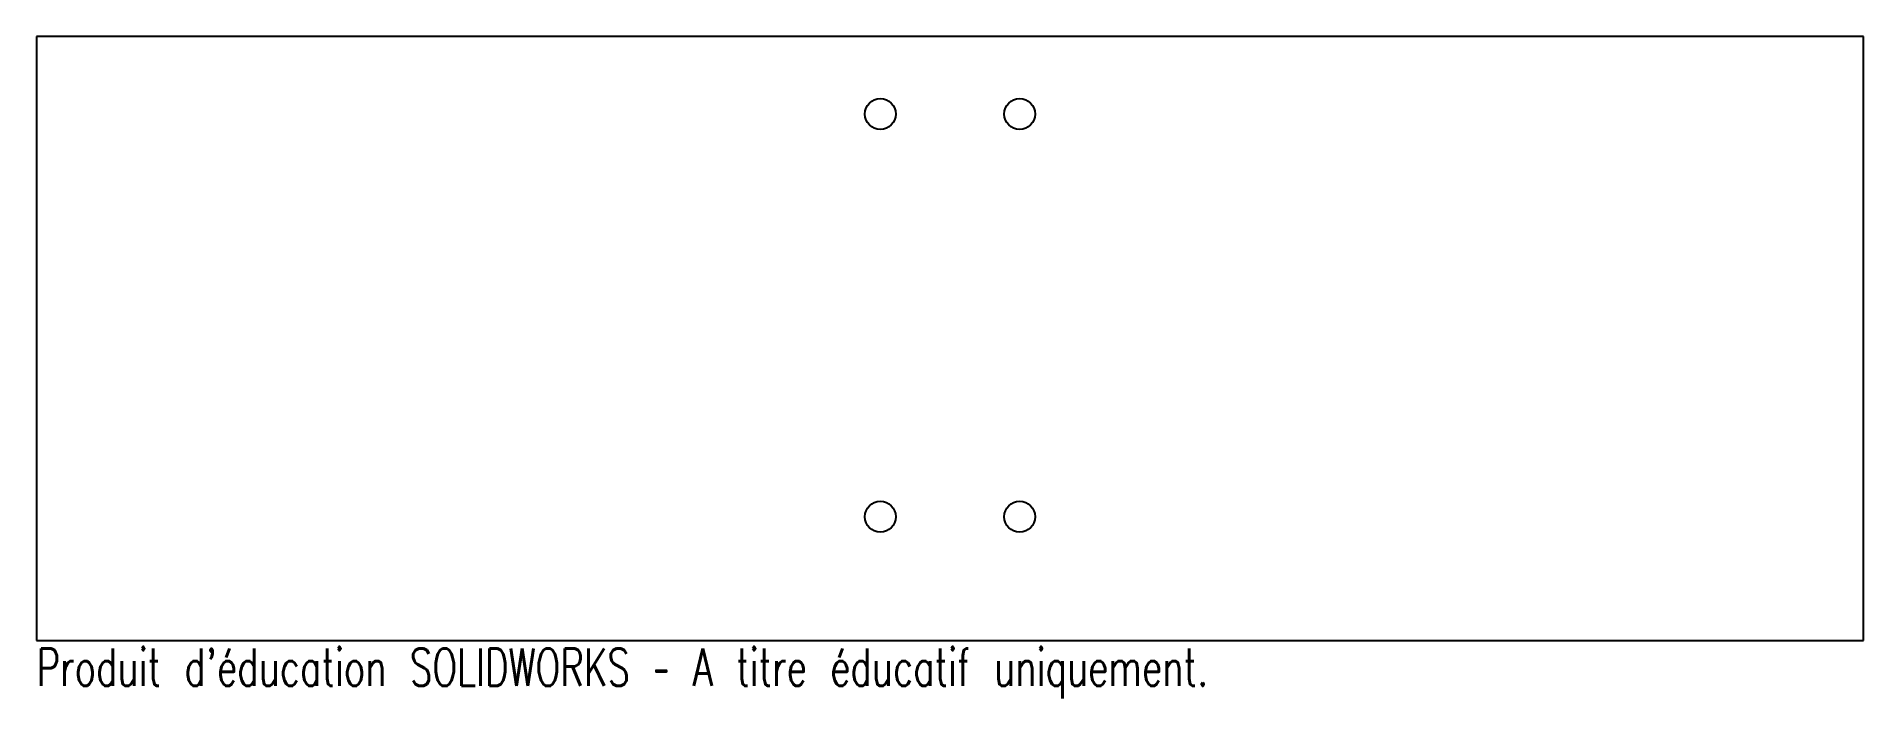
# Model space of a CAD drawing. Header units: millimetres. Extents: x -118 to 118, y -52 to 33.
import ezdxf

# ---------------------------------------------------------------- set-up
doc = ezdxf.new("R2010")
doc.units = ezdxf.units.MM
doc.styles.add('SLDTEXTSTYLE0', font='TXT', dxfattribs={"width": 0.7, "bigfont": 'bigfont'})

msp = doc.modelspace()

# ---------------------------------------------------------------- linework, layer by layer
at = {"color": 7, "linetype": 'Continuous', "lineweight": 25}
for p, q in [((118, 33), (-118, 33)), ((-118, 33), (-118, -45)), ((118, -45), (118, 33)), ((-118, -45), (118, -45))]:
    msp.add_line(p, q, dxfattribs=at)
for centre in [(-9, 23), (9, 23), (-9, -29), (9, -29)]:
    msp.add_circle(centre, 2, dxfattribs=at)

# ---------------------------------------------------------------- texts
at = {"color": 7, "linetype": 'Continuous', "insert": (-118, -46.02), "char_height": 4.8336, "attachment_point": 1, "style": 'SLDTEXTSTYLE0'}
msp.add_mtext("Produit d'éducation SOLIDWORKS – A titre éducatif uniquement.", dxfattribs=at)

doc.saveas('drawing.dxf')
